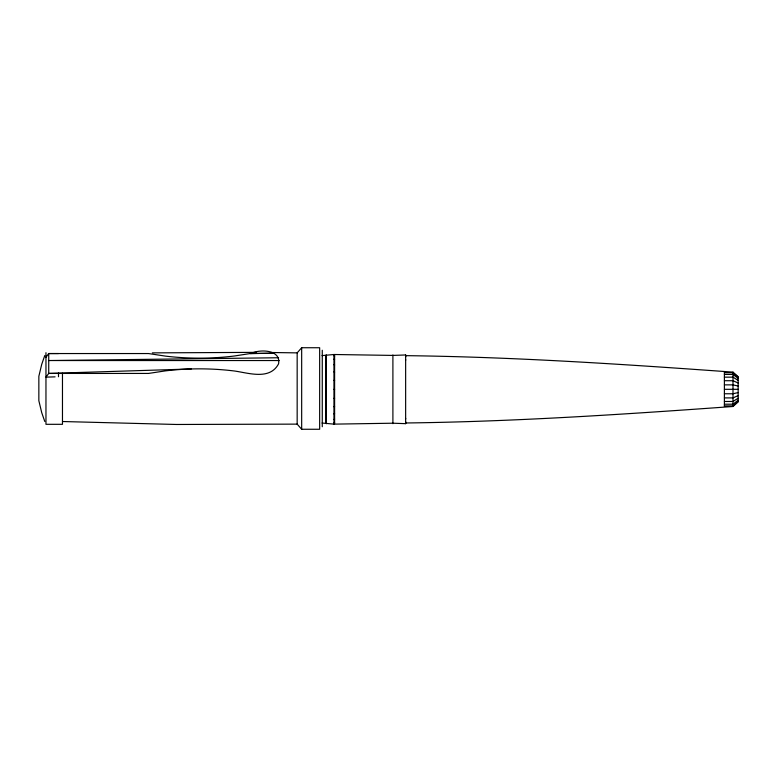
<?xml version="1.0" encoding="UTF-8"?>
<svg xmlns="http://www.w3.org/2000/svg" width="777" height="777" viewBox="0 0 777 777"><rect width="100%" height="100%" fill="white"/><g stroke="black" fill="none" stroke-linecap="round" stroke-linejoin="round"><path stroke-width="1.17" d="M322.047 423.028L333.945 424.135L392.832 423.212L405.643 423.659L405.72 422.979C514.986 421.649 624.086 414.306 732.993 406.497L738.15 401.932L738.15 376.699L732.993 372.125C624.086 364.316 514.986 356.973 405.72 355.652L405.643 354.972L392.832 355.419L333.945 354.497L322.047 355.604M405.643 422.484L405.72 421.833M405.643 419.056L405.72 418.463M251.01 353.545L273.805 353.234L250.301 353.545L251.01 353.545C259.945 348.902 281.361 349.592 278.555 363.869C269.862 380.322 248.786 373.028 234.518 371.008A219.949 168.24 0 0 0 191.268 368.968L48.728 373.436L45.96 377.136L55.08 376.855M44.775 355.545L41.735 364.296L38.85 376.282L38.85 400.718L41.735 412.704L44.775 421.455M45.96 357.245L48.728 353.545L148.485 353.545L165.384 356.109A219.872 168.182 0 0 0 234.518 355.983L251.398 353.36M297.164 352.875L301.67 347.737L319.658 347.737L319.658 429.263L301.67 429.263L297.164 424.125L297.164 352.875L270.61 352.496M738.15 401.495L732.993 405.915L724.397 405.915M325.68 356.575L326.291 356.051M738.15 400.242L732.993 404.195L724.397 404.195M325.68 359.955L326.291 359.489M333.945 422.95L334.605 422.484M738.15 398.232L732.993 401.466L724.397 401.466M325.68 365.345L326.291 364.967M333.945 413.937L334.605 413.519M333.945 419.463L334.605 419.056M738.15 395.619L732.993 397.902L724.397 397.902M325.68 372.368L326.291 372.096M333.945 406.721L334.605 406.488M325.68 380.536L326.291 380.4M738.15 392.579L732.993 393.764L724.397 393.764M333.945 398.329L334.605 398.203M152.35 352.875L256.128 352.37M297.164 424.125L176.486 424.475L62.471 421.522M278.555 357.75L48.728 360.538L279.157 360.538M724.397 372.707L732.993 372.707L738.15 377.127M724.397 374.427L732.993 374.427L738.15 378.389M724.397 377.156L732.993 377.156L738.15 380.39M724.397 380.72L732.993 380.72L738.15 383.003M724.397 384.868L732.993 384.868L738.15 386.043M325.68 389.316L326.291 389.316M333.945 389.316L334.605 389.316M724.397 389.316L738.15 389.316M333.945 380.303L334.605 380.419M325.68 398.086L326.291 398.222M333.945 371.901L334.605 372.144M325.68 406.264L326.291 406.526M333.945 364.695L334.605 365.025M333.945 359.159L334.605 359.566M325.68 413.277L326.291 413.665M333.945 355.681L334.605 356.138M325.68 418.667L326.291 419.133M325.68 422.057L326.291 422.571M405.643 359.566L405.72 360.159M405.643 356.138L405.72 356.798M732.993 372.125L732.993 406.497M724.397 372.125L724.397 406.497M405.643 354.972L405.643 423.659M392.9 354.972L392.9 423.659M334.605 354.972L334.605 423.659M333.945 354.497L333.945 424.135M326.291 354.875L326.291 423.747M325.68 355.419L325.68 423.212M322.27 350.262L322.27 426.738M301.67 347.737L301.67 429.263M62.471 373.251L62.471 424.31L45.96 424.31L45.96 352.69M58.498 353.545L48.728 353.545L48.728 373.436L148.485 373.436L165.384 370.882A219.357 167.783 0 0 1 191.268 368.968M58.498 373.057L58.498 376.748"/></g></svg>
